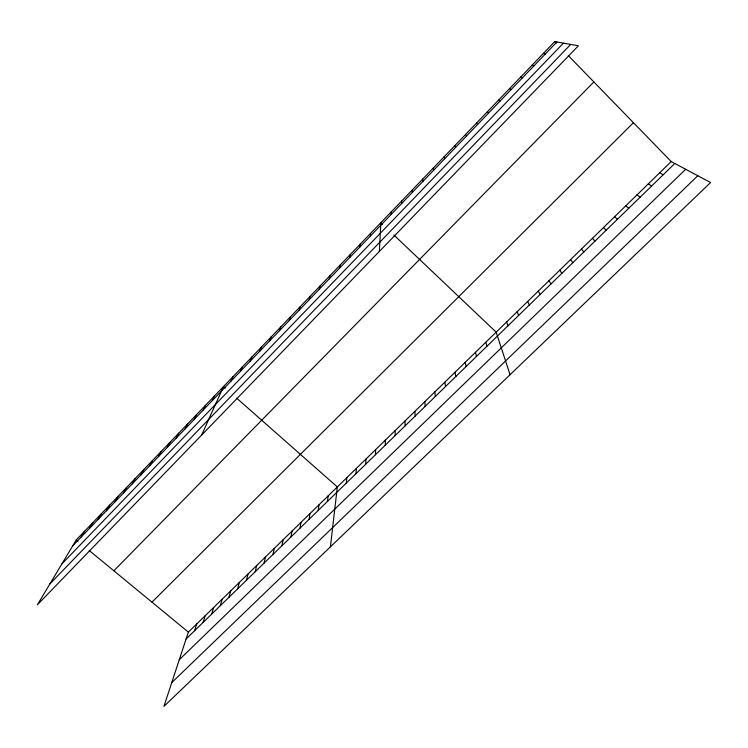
<?xml version="1.0" encoding="UTF-8"?>
<svg xmlns="http://www.w3.org/2000/svg" width="748" height="748" viewBox="0 0 748 748"><rect width="100%" height="100%" fill="white"/><g stroke="black" fill="none" stroke-linecap="round" stroke-linejoin="round"><path stroke-width="1.12" d="M391.223 214.386L391.232 211.89M385.285 445.182L385.36 440.133M375.449 454.747L375.636 449.604M379.348 251.459L380.872 222.67L382.499 224.213M365.669 464.256L365.978 459.02M355.954 473.718L356.375 468.379M346.296 483.115L346.82 477.692M370.316 236.144L370.578 233.385M330.42 546.844L337.329 486.939L236.602 398.086M327.437 501.469L328.176 495.868M359.956 246.924L360.349 244.044M318.227 510.426L319.069 504.741M309.074 519.336L310.018 513.558M349.662 257.63L350.186 254.629M299.967 528.191L301.014 522.328M290.916 537.008L292.057 531.061M339.442 268.27L340.078 265.147M281.912 545.76L283.155 539.738M272.964 554.474L274.301 548.368M264.053 563.141L265.493 556.942M329.279 278.845L330.046 275.61M255.208 571.753L256.742 565.479M246.401 580.317L248.027 573.968M319.181 289.364L320.06 285.998M237.64 588.835L239.369 582.412M228.935 597.315L230.749 590.808M309.139 299.808L310.139 296.33M220.277 605.74L222.184 599.157M211.665 614.117L213.657 607.46M203.101 622.458L205.186 615.726M299.163 310.186L300.285 306.596M194.573 630.742L196.752 623.944M671.19 161.577L188.365 632.116L163.934 706.383L710.6 182.531L671.19 161.577L568.349 55.651M289.252 320.509L290.486 316.806M279.397 330.766L280.743 326.941M269.598 340.957L271.066 337.03M259.865 351.083L261.445 347.053M250.187 361.153L251.88 357.011M240.576 371.167L242.371 366.913M231.01 381.115L232.918 376.758M201.623 435.093L223.521 386.538L225.27 388.081M212.348 400.535L214.461 395.973M203.241 410.007L205.457 405.351M194.19 419.432L196.5 414.682M185.186 428.8L187.598 423.957M176.238 438.113L178.744 433.176M167.337 447.379L169.946 442.339M158.492 456.589L161.194 451.455M149.694 465.742L152.489 460.525M140.942 474.849L143.831 469.538M132.246 483.9L135.22 478.505M123.598 492.904L126.664 487.416M114.996 501.852L118.156 496.279M106.44 510.753L109.685 505.096M97.932 519.608L101.27 513.857M89.48 528.406L92.902 522.581M81.065 537.158L84.571 531.248M76.296 539.869L37.4 604.777L578.419 45.768L554.717 41.617L76.296 539.869L78.016 541.29M72.706 545.862L556.867 41.991M61.86 563.964L563.412 43.141M49.882 583.945L570.715 44.422M113.864 570.799L593.865 81.934M151.966 602.159L633.453 122.719M186.102 638.988L674.78 163.485M179.277 659.736L685.673 169.282M171.76 682.597L697.819 175.733M543.319 53.491L545.311 54.015M531.996 65.282L533.838 65.964M520.748 76.997L522.431 77.829M659.727 172.751L663.158 174.789M509.575 88.638L511.099 89.62M648.338 183.849L651.611 186.028M637.025 194.873L640.138 197.192M498.467 100.204L499.851 101.335M89.162 550.463L188.365 632.116M625.777 205.831L628.741 208.281M614.604 216.724L617.418 219.295M393.841 234.994L496.158 332.159L510.052 374.711M603.496 227.542L606.16 230.244M554.717 41.617L556.231 43.178M487.434 111.695L488.668 112.967M592.463 238.303L594.978 241.127M581.495 248.991L583.87 251.945M476.467 123.111L477.561 124.533M570.602 259.612L572.828 262.688M559.766 270.168L561.851 273.366M465.574 134.453L466.518 136.014M549.004 280.659L550.949 283.978M538.298 291.084L540.112 294.525M454.747 145.729L455.56 147.431M527.667 301.444L529.341 304.997M517.102 311.748L518.635 315.413M506.602 321.986L508.004 325.763M443.994 156.93L444.658 158.772M485.779 342.266L486.92 346.277M433.307 168.057L433.84 170.03M475.466 352.317L476.476 356.441M465.209 362.312L466.098 366.539M422.685 179.118L423.078 181.231M455.018 372.242L455.784 376.581M444.892 382.116L445.528 386.557M412.139 190.114L412.391 192.348M434.822 391.933L435.336 396.477M424.808 401.685L425.201 406.332M414.86 411.381L415.131 416.131M401.648 201.034L401.769 203.4M404.967 421.021L405.126 425.874M395.131 430.605L395.168 435.551"/></g></svg>
